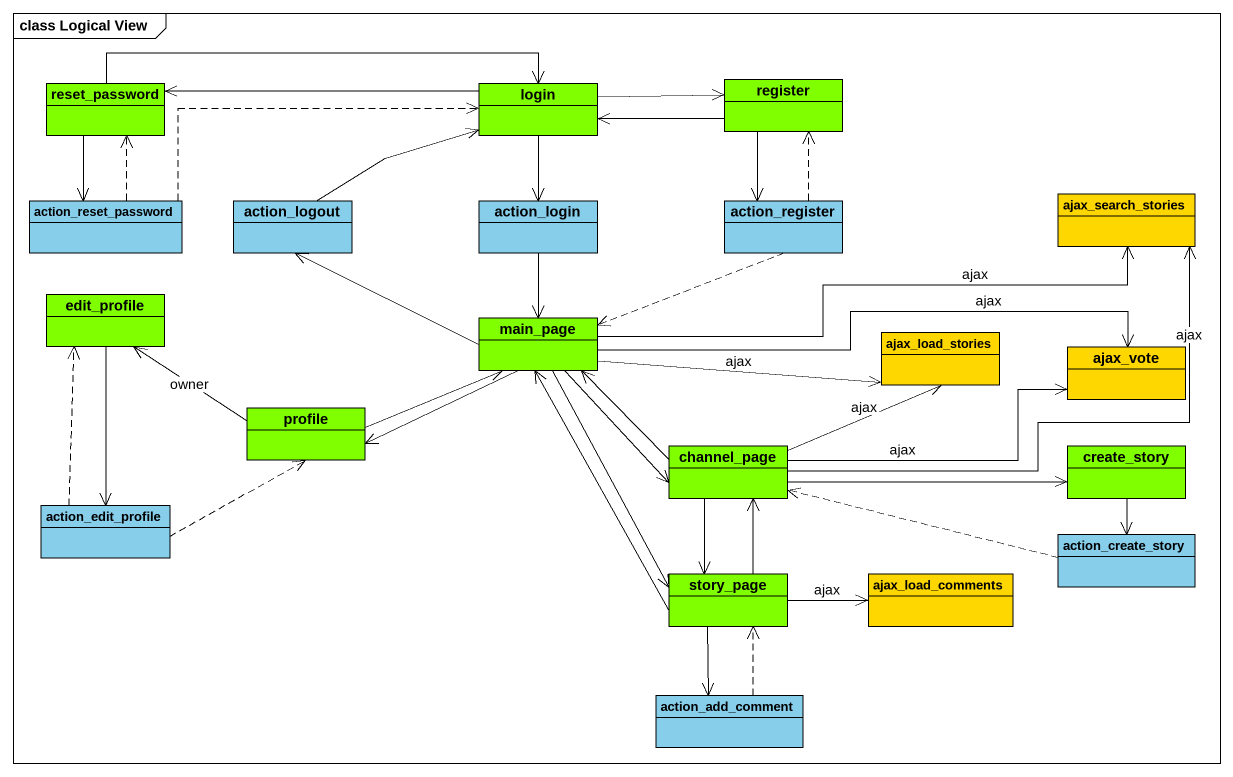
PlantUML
@startuml
mainframe class Logical View
hide circle
hide empty members
class reset_password #7FFF00
class login #7FFF00
class register #7FFF00
class action_reset_password #87CEEB
class action_logout #87CEEB
class action_login #87CEEB
class action_register #87CEEB
class ajax_search_stories #FFD700
class edit_profile #7FFF00
class main_page #7FFF00
class ajax_load_stories #FFD700
class ajax_vote #FFD700
class profile #7FFF00
class channel_page #7FFF00
class create_story #7FFF00
class action_edit_profile #87CEEB
class action_create_story #87CEEB
class story_page #7FFF00
class ajax_load_comments #FFD700
class action_add_comment #87CEEB
reset_password -right-> login
reset_password --> action_reset_password
login -left-> reset_password
login -right-> register
login --> action_login
register -left-> login
register --> action_register
action_reset_password .up.> reset_password
action_reset_password .right.> login
action_logout -right-> login
action_login --> main_page
action_register .up.> register
action_register .left.> main_page
edit_profile --> action_edit_profile
main_page -left-> action_logout
main_page -right-> ajax_search_stories : ajax
main_page -right-> ajax_load_stories : ajax
main_page -right-> ajax_vote : ajax
main_page -left-> profile
main_page --> channel_page
main_page --> story_page
profile -left-> edit_profile : owner
profile -right-> main_page
channel_page -up-> ajax_search_stories : ajax
channel_page -up-> main_page
channel_page -right-> ajax_load_stories : ajax
channel_page -right-> ajax_vote : ajax
channel_page -right-> create_story
channel_page --> story_page
create_story --> action_create_story
action_edit_profile .up.> edit_profile
action_edit_profile .right.> profile
action_create_story .left.> channel_page
story_page -up-> main_page
story_page -up-> channel_page
story_page -right-> ajax_load_comments : ajax
story_page --> action_add_comment
action_add_comment .up.> story_page
@enduml
